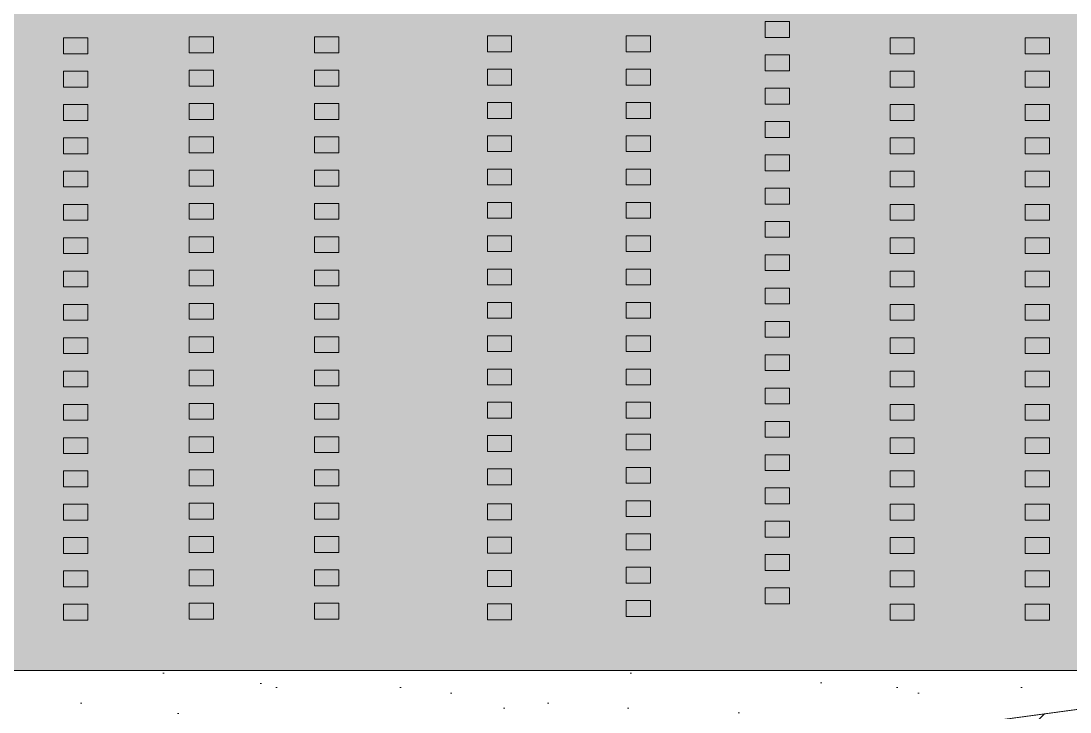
# Model space of a CAD drawing. Header units: millimetres. Extents: x 475616349 to 476941521, y 4620115302 to 4621446928.
# Drawn here: x 476732693 to 476736994, y 4620472671 to 4620475502 of the extents above; entities that cross this region are included whole.
import ezdxf

# ---------------------------------------------------------------- set-up
doc = ezdxf.new("R2010")
doc.units = ezdxf.units.MM
doc.header["$MEASUREMENT"] = 0
for name, color, linetype, lineweight in [('2D Drafting - General_Pen_No__7_Pen_No__250', 7, 'Continuous', 0), ('2D Drafting - General_Pen_No__7_Pen_No__7', 7, 'Continuous', 0), ('New_2D Drafting - General_Pen_No__30_Pen_No__9_Pen_No__9_Pen_No__42', 250, 'Continuous', 0), ('New_2D Drafting - General_Pen_No__30_Pen_No__9_Pen_No__9_Pen_No__7', 7, 'Continuous', 0), ('New_Structural - Bearing_Pen_No__250', 7, 'Continuous', 0)]:
    doc.layers.add(name, color=color, linetype=linetype, lineweight=lineweight)
doc.layers.add('New_2D Drafting - General_Pen_No__30_Pen_No__9_Pen_No__9_Pen_No__254', color=7, linetype='Continuous', lineweight=0, true_color=0xcccccc)

msp = doc.modelspace()

# ---------------------------------------------------------------- hatches: boundary and pattern name
at = {"layer": '2D Drafting - General_Pen_No__7_Pen_No__7', "linetype": 'Continuous', "lineweight": 0}
h = msp.add_hatch(dxfattribs=at)
h.set_pattern_fill('MASONRY_BLOCK', style=0, pattern_type=2)
h.set_pattern_definition([(45, (476577134.07, 4620325125.74), (-127.27922, 127.27922), [])])
h.paths.add_polyline_path([(476747223.408, 4620472841.511), (476747223.408, 4620472284.525), (476738189.088, 4620472284.525), (476721210.131, 4620469985.011), (476715272.145, 4620469985.019), (476715272.146, 4620470542.314), (476720510.154, 4620470541.027), (476721210.132, 4620470540.683), (476738209.815, 4620472841.511)])
at = {"layer": 'New_2D Drafting - General_Pen_No__30_Pen_No__9_Pen_No__9_Pen_No__254', "linetype": 'Continuous', "lineweight": 0, "true_color": 0xcccccc}
h = msp.add_hatch(dxfattribs=at)
h.set_pattern_fill('BRICK___RUNNING_BOND', color=254, style=0, pattern_type=2)
h.set_pattern_definition([(0, (476731109.86, 4620481050.07), (0, 66.64), []), (90, (476731109.86, 4620481050.07), (-244.8, 0), [66.64, -66.64]), (90, (476731232.26, 4620481116.7), (-244.8, 0), [66.64, -66.64])])
h.paths.add_polyline_path([(476721139.846, 4620476040.844), (476721139.846, 4620486040.451), (476738280.212, 4620486040.447), (476738280.212, 4620485580.856), (476738280.219, 4620475470.855), (476738209.815, 4620475470.855), (476738209.815, 4620472841.511), (476738205.261, 4620472840.855), (476721139.846, 4620472840.855)])
h.paths.add_polyline_path([(476724810.212, 4620478540.855), (476724810.212, 4620476940.855), (476726410.212, 4620476940.855), (476726410.212, 4620478540.855)], flags=0)
h.paths.add_polyline_path([(476724810.212, 4620480140.855), (476726410.212, 4620480140.855), (476726410.212, 4620481740.855), (476724810.212, 4620481740.855)], flags=0)
h.paths.add_polyline_path([(476726410.212, 4620483340.854), (476726410.212, 4620484940.855), (476724810.212, 4620484940.855), (476724810.212, 4620483340.854)], flags=0)
h.paths.add_polyline_path([(476728410.07, 4620473740.854), (476728410.07, 4620475340.854), (476730010.07, 4620475340.854), (476730010.07, 4620473740.854)], flags=0)
h.paths.add_polyline_path([(476730010.984, 4620480140.855), (476730010.984, 4620481740.855), (476728410.551, 4620481740.855), (476728410.551, 4620480140.855)], flags=0)
h.paths.add_polyline_path([(476728410.551, 4620476940.855), (476730010.984, 4620476940.855), (476730010.984, 4620478540.855), (476728410.551, 4620478540.855)], flags=0)
h.paths.add_polyline_path([(476730010.551, 4620483340.854), (476728410.551, 4620483340.854), (476728410.551, 4620484940.854), (476730010.551, 4620484940.854)], flags=0)
at = {"layer": 'New_2D Drafting - General_Pen_No__30_Pen_No__9_Pen_No__9_Pen_No__42', "linetype": 'Continuous', "lineweight": 0}
h = msp.add_hatch(dxfattribs=at)
h.set_pattern_fill('CUT_STONE', color=250, style=0, pattern_type=2)
h.set_pattern_definition([(45, (476731109.86, 4620481850.07), (-254.5584, 254.5584), [0, -240, 0, -360]), (110, (476731909.86, 4620481850.07), (338.289, 123.127), [0, -176, 0, -304])])
h.paths.add_polyline_path([(476721210.154, 4620472840.855), (476738205.261, 4620472840.855), (476721210.154, 4620470540.683)])

# ---------------------------------------------------------------- linework, layer by layer
at = {"layer": '2D Drafting - General_Pen_No__7_Pen_No__250', "color": 7, "linetype": 'Continuous', "lineweight": 0, "flags": 128}
msp.add_lwpolyline([(476747223.408, 4620472841.511), (476747223.408, 4620472284.525), (476738189.088, 4620472284.525), (476721210.131, 4620469985.011), (476715272.145, 4620469985.019), (476715272.146, 4620470542.314), (476720510.154, 4620470541.027), (476721210.132, 4620470540.683), (476738209.815, 4620472841.511)], close=True, dxfattribs=at)
at = {"layer": 'New_2D Drafting - General_Pen_No__30_Pen_No__9_Pen_No__9_Pen_No__7', "color": 7, "linetype": 'Continuous', "lineweight": 0, "flags": 128}
for points in [[(476721139.846, 4620476040.844), (476721139.846, 4620486040.451), (476738280.212, 4620486040.447), (476738280.212, 4620485580.856), (476738280.219, 4620475470.855), (476738209.815, 4620475470.855), (476738209.815, 4620472841.511), (476738205.261, 4620472840.855), (476721139.846, 4620472840.855)], [(476721210.154, 4620472840.855), (476738205.261, 4620472840.855), (476721210.154, 4620470540.683)]]:
    msp.add_lwpolyline(points, close=True, dxfattribs=at)
at = {"layer": 'New_Structural - Bearing_Pen_No__250', "color": 7, "linetype": 'Continuous', "lineweight": 0}
for p, q in [((476735744.724, 4620475434.683), (476735744.724, 4620475499.683)), ((476735844.397, 4620475499.683), (476735744.724, 4620475499.683)), ((476735844.397, 4620475434.683), (476735844.397, 4620475499.683)), ((476732867.916, 4620475432.881), (476732967.589, 4620475432.881)), ((476732867.916, 4620475367.881), (476732867.916, 4620475432.881)), ((476732967.589, 4620475367.881), (476732967.589, 4620475432.881)), ((476733382.589, 4620475436.958), (476733482.261, 4620475436.958)), ((476733382.589, 4620475371.958), (476733382.589, 4620475436.958)), ((476733482.261, 4620475371.958), (476733482.261, 4620475436.958)), ((476733897.322, 4620475436.958), (476733996.994, 4620475436.958)), ((476733897.322, 4620475371.958), (476733897.322, 4620475436.958)), ((476733996.994, 4620475371.958), (476733996.994, 4620475436.958)), ((476734605.38, 4620475376.2), (476734605.38, 4620475441.2)), ((476734705.052, 4620475441.2), (476734605.38, 4620475441.2)), ((476734705.052, 4620475376.2), (476734705.052, 4620475441.2)), ((476735175.052, 4620475376.2), (476735175.052, 4620475441.2)), ((476735274.724, 4620475441.2), (476735175.052, 4620475441.2)), ((476735274.724, 4620475376.2), (476735274.724, 4620475441.2)), ((476735844.397, 4620475434.683), (476735744.724, 4620475434.683)), ((476736256.277, 4620475432.881), (476736355.949, 4620475432.881)), ((476736256.277, 4620475367.881), (476736256.277, 4620475432.881)), ((476736355.949, 4620475367.881), (476736355.949, 4620475432.881)), ((476736810.559, 4620475432.881), (476736910.231, 4620475432.881)), ((476736810.559, 4620475367.881), (476736810.559, 4620475432.881)), ((476736910.231, 4620475367.881), (476736910.231, 4620475432.881)), ((476732867.916, 4620475367.881), (476732967.589, 4620475367.881)), ((476733382.589, 4620475371.958), (476733482.261, 4620475371.958)), ((476733897.322, 4620475371.958), (476733996.994, 4620475371.958)), ((476734705.052, 4620475376.2), (476734605.38, 4620475376.2)), ((476735274.724, 4620475376.2), (476735175.052, 4620475376.2)), ((476735744.724, 4620475298.166), (476735744.724, 4620475363.166)), ((476735844.397, 4620475363.166), (476735744.724, 4620475363.166)), ((476735844.397, 4620475298.166), (476735844.397, 4620475363.166)), ((476736256.277, 4620475367.881), (476736355.949, 4620475367.881)), ((476736810.559, 4620475367.881), (476736910.231, 4620475367.881)), ((476732867.916, 4620475296.364), (476732967.589, 4620475296.364)), ((476732867.916, 4620475231.364), (476732867.916, 4620475296.364)), ((476732967.589, 4620475231.364), (476732967.589, 4620475296.364)), ((476733382.589, 4620475300.441), (476733482.261, 4620475300.441)), ((476733382.589, 4620475235.441), (476733382.589, 4620475300.441)), ((476733482.261, 4620475235.441), (476733482.261, 4620475300.441)), ((476733897.322, 4620475300.441), (476733996.994, 4620475300.441)), ((476733897.322, 4620475235.441), (476733897.322, 4620475300.441)), ((476733996.994, 4620475235.441), (476733996.994, 4620475300.441)), ((476734605.38, 4620475239.683), (476734605.38, 4620475304.683)), ((476734705.052, 4620475304.683), (476734605.38, 4620475304.683)), ((476734705.052, 4620475239.683), (476734705.052, 4620475304.683)), ((476735175.052, 4620475239.683), (476735175.052, 4620475304.683)), ((476735274.724, 4620475304.683), (476735175.052, 4620475304.683)), ((476735274.724, 4620475239.683), (476735274.724, 4620475304.683)), ((476735844.397, 4620475298.166), (476735744.724, 4620475298.166)), ((476736256.277, 4620475296.364), (476736355.949, 4620475296.364)), ((476736256.277, 4620475231.364), (476736256.277, 4620475296.364)), ((476736355.949, 4620475231.364), (476736355.949, 4620475296.364)), ((476736810.559, 4620475296.364), (476736910.231, 4620475296.364)), ((476736810.559, 4620475231.364), (476736810.559, 4620475296.364)), ((476736910.231, 4620475231.364), (476736910.231, 4620475296.364)), ((476733382.589, 4620475235.441), (476733482.261, 4620475235.441)), ((476733897.322, 4620475235.441), (476733996.994, 4620475235.441)), ((476734705.052, 4620475239.683), (476734605.38, 4620475239.683)), ((476735274.724, 4620475239.683), (476735175.052, 4620475239.683)), ((476732867.916, 4620475231.364), (476732967.589, 4620475231.364)), ((476735744.724, 4620475161.648), (476735744.724, 4620475226.648)), ((476735844.397, 4620475226.648), (476735744.724, 4620475226.648)), ((476735844.397, 4620475161.648), (476735844.397, 4620475226.648)), ((476736256.277, 4620475231.364), (476736355.949, 4620475231.364)), ((476736810.559, 4620475231.364), (476736910.231, 4620475231.364)), ((476732867.916, 4620475159.846), (476732967.589, 4620475159.846)), ((476732867.916, 4620475094.846), (476732867.916, 4620475159.846)), ((476732967.589, 4620475094.846), (476732967.589, 4620475159.846)), ((476733382.589, 4620475163.924), (476733482.261, 4620475163.924)), ((476733382.589, 4620475098.924), (476733382.589, 4620475163.924)), ((476733482.261, 4620475098.924), (476733482.261, 4620475163.924)), ((476733897.322, 4620475163.924), (476733996.994, 4620475163.924)), ((476733897.322, 4620475098.924), (476733897.322, 4620475163.924)), ((476733996.994, 4620475098.924), (476733996.994, 4620475163.924)), ((476734605.38, 4620475103.166), (476734605.38, 4620475168.166)), ((476734705.052, 4620475168.166), (476734605.38, 4620475168.166)), ((476734705.052, 4620475103.166), (476734705.052, 4620475168.166)), ((476735175.052, 4620475103.166), (476735175.052, 4620475168.166)), ((476735274.724, 4620475168.166), (476735175.052, 4620475168.166)), ((476735274.724, 4620475103.166), (476735274.724, 4620475168.166)), ((476735844.397, 4620475161.648), (476735744.724, 4620475161.648)), ((476736256.277, 4620475159.846), (476736355.949, 4620475159.846)), ((476736256.277, 4620475094.846), (476736256.277, 4620475159.846)), ((476736355.949, 4620475094.846), (476736355.949, 4620475159.846)), ((476736810.559, 4620475159.846), (476736910.231, 4620475159.846)), ((476736810.559, 4620475094.846), (476736810.559, 4620475159.846)), ((476736910.231, 4620475094.846), (476736910.231, 4620475159.846)), ((476734705.052, 4620475103.166), (476734605.38, 4620475103.166)), ((476735274.724, 4620475103.166), (476735175.052, 4620475103.166)), ((476732867.916, 4620475094.846), (476732967.589, 4620475094.846)), ((476733382.589, 4620475098.924), (476733482.261, 4620475098.924)), ((476733897.322, 4620475098.924), (476733996.994, 4620475098.924)), ((476735744.724, 4620475025.131), (476735744.724, 4620475090.131)), ((476735844.397, 4620475090.131), (476735744.724, 4620475090.131)), ((476735844.397, 4620475025.131), (476735844.397, 4620475090.131)), ((476736256.277, 4620475094.846), (476736355.949, 4620475094.846)), ((476736810.559, 4620475094.846), (476736910.231, 4620475094.846)), ((476732867.916, 4620475023.329), (476732967.589, 4620475023.329)), ((476732867.916, 4620474958.329), (476732867.916, 4620475023.329)), ((476732967.589, 4620474958.329), (476732967.589, 4620475023.329)), ((476733382.589, 4620475027.407), (476733482.261, 4620475027.407)), ((476733382.589, 4620474962.407), (476733382.589, 4620475027.407)), ((476733482.261, 4620474962.407), (476733482.261, 4620475027.407)), ((476733897.322, 4620475027.407), (476733996.994, 4620475027.407)), ((476733897.322, 4620474962.407), (476733897.322, 4620475027.407)), ((476733996.994, 4620474962.407), (476733996.994, 4620475027.407)), ((476734605.38, 4620474966.648), (476734605.38, 4620475031.648)), ((476734705.052, 4620475031.648), (476734605.38, 4620475031.648)), ((476734705.052, 4620474966.648), (476734705.052, 4620475031.648)), ((476735175.052, 4620474966.648), (476735175.052, 4620475031.648)), ((476735274.724, 4620475031.648), (476735175.052, 4620475031.648)), ((476735274.724, 4620474966.648), (476735274.724, 4620475031.648)), ((476735844.397, 4620475025.131), (476735744.724, 4620475025.131)), ((476736256.277, 4620475023.329), (476736355.949, 4620475023.329)), ((476736256.277, 4620474958.329), (476736256.277, 4620475023.329)), ((476736355.949, 4620474958.329), (476736355.949, 4620475023.329)), ((476736810.559, 4620475023.329), (476736910.231, 4620475023.329)), ((476736810.559, 4620474958.329), (476736810.559, 4620475023.329)), ((476736910.231, 4620474958.329), (476736910.231, 4620475023.329)), ((476732867.916, 4620474958.329), (476732967.589, 4620474958.329)), ((476733382.589, 4620474962.407), (476733482.261, 4620474962.407)), ((476733897.322, 4620474962.407), (476733996.994, 4620474962.407)), ((476734705.052, 4620474966.648), (476734605.38, 4620474966.648)), ((476735274.724, 4620474966.648), (476735175.052, 4620474966.648)), ((476735744.724, 4620474888.614), (476735744.724, 4620474953.614)), ((476735844.397, 4620474953.614), (476735744.724, 4620474953.614)), ((476735844.397, 4620474888.614), (476735844.397, 4620474953.614)), ((476736256.277, 4620474958.329), (476736355.949, 4620474958.329)), ((476736810.559, 4620474958.329), (476736910.231, 4620474958.329)), ((476733382.589, 4620474890.889), (476733482.261, 4620474890.889)), ((476733382.589, 4620474825.889), (476733382.589, 4620474890.889)), ((476733482.261, 4620474825.889), (476733482.261, 4620474890.889)), ((476733897.322, 4620474890.889), (476733996.994, 4620474890.889)), ((476733897.322, 4620474825.889), (476733897.322, 4620474890.889)), ((476733996.994, 4620474825.889), (476733996.994, 4620474890.889)), ((476734605.38, 4620474830.131), (476734605.38, 4620474895.131)), ((476734705.052, 4620474895.131), (476734605.38, 4620474895.131)), ((476734705.052, 4620474830.131), (476734705.052, 4620474895.131)), ((476735175.052, 4620474830.131), (476735175.052, 4620474895.131)), ((476735274.724, 4620474895.131), (476735175.052, 4620474895.131)), ((476735274.724, 4620474830.131), (476735274.724, 4620474895.131)), ((476735844.397, 4620474888.614), (476735744.724, 4620474888.614)), ((476732867.916, 4620474886.812), (476732967.589, 4620474886.812)), ((476732867.916, 4620474821.812), (476732867.916, 4620474886.812)), ((476732967.589, 4620474821.812), (476732967.589, 4620474886.812)), ((476736256.277, 4620474886.812), (476736355.949, 4620474886.812)), ((476736256.277, 4620474821.812), (476736256.277, 4620474886.812)), ((476736355.949, 4620474821.812), (476736355.949, 4620474886.812)), ((476736810.559, 4620474886.812), (476736910.231, 4620474886.812)), ((476736810.559, 4620474821.812), (476736810.559, 4620474886.812)), ((476736910.231, 4620474821.812), (476736910.231, 4620474886.812)), ((476732867.916, 4620474821.812), (476732967.589, 4620474821.812)), ((476733382.589, 4620474825.889), (476733482.261, 4620474825.889)), ((476733897.322, 4620474825.889), (476733996.994, 4620474825.889)), ((476734705.052, 4620474830.131), (476734605.38, 4620474830.131)), ((476735274.724, 4620474830.131), (476735175.052, 4620474830.131)), ((476735744.724, 4620474752.096), (476735744.724, 4620474817.096)), ((476735844.397, 4620474817.096), (476735744.724, 4620474817.096)), ((476735844.397, 4620474752.096), (476735844.397, 4620474817.096)), ((476736256.277, 4620474821.812), (476736355.949, 4620474821.812)), ((476736810.559, 4620474821.812), (476736910.231, 4620474821.812)), ((476734605.38, 4620474693.614), (476734605.38, 4620474758.614)), ((476734705.052, 4620474758.614), (476734605.38, 4620474758.614)), ((476734705.052, 4620474693.614), (476734705.052, 4620474758.614)), ((476735175.052, 4620474693.614), (476735175.052, 4620474758.614)), ((476735274.724, 4620474758.614), (476735175.052, 4620474758.614)), ((476735274.724, 4620474693.614), (476735274.724, 4620474758.614)), ((476732867.916, 4620474750.294), (476732967.589, 4620474750.294)), ((476732867.916, 4620474685.295), (476732867.916, 4620474750.294)), ((476732967.589, 4620474685.295), (476732967.589, 4620474750.294)), ((476733382.589, 4620474754.372), (476733482.261, 4620474754.372)), ((476733382.589, 4620474689.372), (476733382.589, 4620474754.372)), ((476733482.261, 4620474689.372), (476733482.261, 4620474754.372)), ((476733897.322, 4620474754.372), (476733996.994, 4620474754.372)), ((476733897.322, 4620474689.372), (476733897.322, 4620474754.372)), ((476733996.994, 4620474689.372), (476733996.994, 4620474754.372)), ((476735844.397, 4620474752.096), (476735744.724, 4620474752.096)), ((476736256.277, 4620474750.294), (476736355.949, 4620474750.294)), ((476736256.277, 4620474685.295), (476736256.277, 4620474750.294)), ((476736355.949, 4620474685.295), (476736355.949, 4620474750.294)), ((476736810.559, 4620474750.294), (476736910.231, 4620474750.294)), ((476736810.559, 4620474685.295), (476736810.559, 4620474750.294)), ((476736910.231, 4620474685.295), (476736910.231, 4620474750.294)), ((476732867.916, 4620474685.295), (476732967.589, 4620474685.295)), ((476733382.589, 4620474689.372), (476733482.261, 4620474689.372)), ((476733897.322, 4620474689.372), (476733996.994, 4620474689.372)), ((476734705.052, 4620474693.614), (476734605.38, 4620474693.614)), ((476735274.724, 4620474693.614), (476735175.052, 4620474693.614)), ((476735744.724, 4620474615.579), (476735744.724, 4620474680.579)), ((476735844.397, 4620474680.579), (476735744.724, 4620474680.579)), ((476735844.397, 4620474615.579), (476735844.397, 4620474680.579)), ((476736256.277, 4620474685.295), (476736355.949, 4620474685.295)), ((476736810.559, 4620474685.295), (476736910.231, 4620474685.295)), ((476732867.916, 4620474613.777), (476732967.589, 4620474613.777)), ((476732867.916, 4620474548.777), (476732867.916, 4620474613.777)), ((476732967.589, 4620474548.777), (476732967.589, 4620474613.777)), ((476733382.589, 4620474617.855), (476733482.261, 4620474617.855)), ((476733382.589, 4620474552.855), (476733382.589, 4620474617.855)), ((476733482.261, 4620474552.855), (476733482.261, 4620474617.855)), ((476733897.322, 4620474617.855), (476733996.994, 4620474617.855)), ((476733897.322, 4620474552.855), (476733897.322, 4620474617.855)), ((476733996.994, 4620474552.855), (476733996.994, 4620474617.855)), ((476734605.38, 4620474557.096), (476734605.38, 4620474622.096)), ((476734705.052, 4620474622.096), (476734605.38, 4620474622.096)), ((476734705.052, 4620474557.096), (476734705.052, 4620474622.096)), ((476735175.052, 4620474557.096), (476735175.052, 4620474622.096)), ((476735274.724, 4620474622.096), (476735175.052, 4620474622.096)), ((476735274.724, 4620474557.096), (476735274.724, 4620474622.096)), ((476735844.397, 4620474615.579), (476735744.724, 4620474615.579)), ((476736256.277, 4620474613.777), (476736355.949, 4620474613.777)), ((476736256.277, 4620474548.777), (476736256.277, 4620474613.777)), ((476736355.949, 4620474548.777), (476736355.949, 4620474613.777)), ((476736810.559, 4620474613.777), (476736910.231, 4620474613.777)), ((476736810.559, 4620474548.777), (476736810.559, 4620474613.777)), ((476736910.231, 4620474548.777), (476736910.231, 4620474613.777)), ((476732867.916, 4620474548.777), (476732967.589, 4620474548.777)), ((476733382.589, 4620474552.855), (476733482.261, 4620474552.855)), ((476733897.322, 4620474552.855), (476733996.994, 4620474552.855)), ((476734705.052, 4620474557.096), (476734605.38, 4620474557.096)), ((476735274.724, 4620474557.096), (476735175.052, 4620474557.096)), ((476735744.724, 4620474479.062), (476735744.724, 4620474544.062)), ((476735844.397, 4620474544.062), (476735744.724, 4620474544.062)), ((476735844.397, 4620474479.062), (476735844.397, 4620474544.062)), ((476736256.277, 4620474548.777), (476736355.949, 4620474548.777)), ((476736810.559, 4620474548.777), (476736910.231, 4620474548.777)), ((476732867.916, 4620474477.26), (476732967.589, 4620474477.26)), ((476732867.916, 4620474412.26), (476732867.916, 4620474477.26)), ((476732967.589, 4620474412.26), (476732967.589, 4620474477.26)), ((476733382.589, 4620474481.337), (476733482.261, 4620474481.337)), ((476733382.589, 4620474416.337), (476733382.589, 4620474481.337)), ((476733482.261, 4620474416.337), (476733482.261, 4620474481.337)), ((476733897.322, 4620474481.337), (476733996.994, 4620474481.337)), ((476733897.322, 4620474416.337), (476733897.322, 4620474481.337)), ((476733996.994, 4620474416.337), (476733996.994, 4620474481.337)), ((476734605.38, 4620474420.579), (476734605.38, 4620474485.579)), ((476734705.052, 4620474485.579), (476734605.38, 4620474485.579)), ((476734705.052, 4620474420.579), (476734705.052, 4620474485.579)), ((476735175.052, 4620474420.579), (476735175.052, 4620474485.579)), ((476735274.724, 4620474485.579), (476735175.052, 4620474485.579)), ((476735274.724, 4620474420.579), (476735274.724, 4620474485.579)), ((476735844.397, 4620474479.062), (476735744.724, 4620474479.062)), ((476736256.277, 4620474477.26), (476736355.949, 4620474477.26)), ((476736256.277, 4620474412.26), (476736256.277, 4620474477.26)), ((476736355.949, 4620474412.26), (476736355.949, 4620474477.26)), ((476736810.559, 4620474477.26), (476736910.231, 4620474477.26)), ((476736810.559, 4620474412.26), (476736810.559, 4620474477.26)), ((476736910.231, 4620474412.26), (476736910.231, 4620474477.26)), ((476733382.589, 4620474416.337), (476733482.261, 4620474416.337)), ((476733897.322, 4620474416.337), (476733996.994, 4620474416.337)), ((476734705.052, 4620474420.579), (476734605.38, 4620474420.579)), ((476735274.724, 4620474420.579), (476735175.052, 4620474420.579)), ((476732867.916, 4620474412.26), (476732967.589, 4620474412.26)), ((476735744.724, 4620474342.545), (476735744.724, 4620474407.545)), ((476735844.397, 4620474407.545), (476735744.724, 4620474407.545)), ((476735844.397, 4620474342.545), (476735844.397, 4620474407.545)), ((476736256.277, 4620474412.26), (476736355.949, 4620474412.26)), ((476736810.559, 4620474412.26), (476736910.231, 4620474412.26)), ((476732867.916, 4620474340.743), (476732967.589, 4620474340.743)), ((476732867.916, 4620474275.743), (476732867.916, 4620474340.743)), ((476732967.589, 4620474275.743), (476732967.589, 4620474340.743)), ((476733382.589, 4620474344.82), (476733482.261, 4620474344.82)), ((476733382.589, 4620474279.82), (476733382.589, 4620474344.82)), ((476733482.261, 4620474279.82), (476733482.261, 4620474344.82)), ((476733897.322, 4620474344.82), (476733996.994, 4620474344.82)), ((476733897.322, 4620474279.82), (476733897.322, 4620474344.82)), ((476733996.994, 4620474279.82), (476733996.994, 4620474344.82)), ((476734605.38, 4620474284.062), (476734605.38, 4620474349.062)), ((476734705.052, 4620474349.062), (476734605.38, 4620474349.062)), ((476734705.052, 4620474284.062), (476734705.052, 4620474349.062)), ((476735175.052, 4620474284.062), (476735175.052, 4620474349.062)), ((476735274.724, 4620474349.062), (476735175.052, 4620474349.062)), ((476735274.724, 4620474284.062), (476735274.724, 4620474349.062)), ((476735844.397, 4620474342.545), (476735744.724, 4620474342.545)), ((476736256.277, 4620474340.743), (476736355.949, 4620474340.743)), ((476736256.277, 4620474275.743), (476736256.277, 4620474340.743)), ((476736355.949, 4620474275.743), (476736355.949, 4620474340.743)), ((476736810.559, 4620474340.743), (476736910.231, 4620474340.743)), ((476736810.559, 4620474275.743), (476736810.559, 4620474340.743)), ((476736910.231, 4620474275.743), (476736910.231, 4620474340.743)), ((476732867.916, 4620474275.743), (476732967.589, 4620474275.743)), ((476733382.589, 4620474279.82), (476733482.261, 4620474279.82)), ((476733897.322, 4620474279.82), (476733996.994, 4620474279.82)), ((476734705.052, 4620474284.062), (476734605.38, 4620474284.062)), ((476735274.724, 4620474284.062), (476735175.052, 4620474284.062)), ((476735744.724, 4620474206.027), (476735744.724, 4620474271.027)), ((476735844.397, 4620474271.027), (476735744.724, 4620474271.027)), ((476735844.397, 4620474206.027), (476735844.397, 4620474271.027)), ((476736256.277, 4620474275.743), (476736355.949, 4620474275.743)), ((476736810.559, 4620474275.743), (476736910.231, 4620474275.743)), ((476732867.916, 4620474204.225), (476732967.589, 4620474204.225)), ((476732867.916, 4620474139.225), (476732867.916, 4620474204.225)), ((476732967.589, 4620474139.225), (476732967.589, 4620474204.225)), ((476733382.589, 4620474208.303), (476733482.261, 4620474208.303)), ((476733382.589, 4620474143.303), (476733382.589, 4620474208.303)), ((476733482.261, 4620474143.303), (476733482.261, 4620474208.303)), ((476733897.322, 4620474208.303), (476733996.994, 4620474208.303)), ((476733897.322, 4620474143.303), (476733897.322, 4620474208.303)), ((476733996.994, 4620474143.303), (476733996.994, 4620474208.303)), ((476734605.38, 4620474147.545), (476734605.38, 4620474212.545)), ((476734705.052, 4620474212.545), (476734605.38, 4620474212.545)), ((476734705.052, 4620474147.545), (476734705.052, 4620474212.545)), ((476735175.052, 4620474147.545), (476735175.052, 4620474212.545)), ((476735274.724, 4620474212.545), (476735175.052, 4620474212.545)), ((476735274.724, 4620474147.545), (476735274.724, 4620474212.545)), ((476735844.397, 4620474206.027), (476735744.724, 4620474206.027)), ((476736256.277, 4620474204.225), (476736355.949, 4620474204.225)), ((476736256.277, 4620474139.225), (476736256.277, 4620474204.225)), ((476736355.949, 4620474139.225), (476736355.949, 4620474204.225)), ((476736810.559, 4620474204.225), (476736910.231, 4620474204.225)), ((476736810.559, 4620474139.225), (476736810.559, 4620474204.225)), ((476736910.231, 4620474139.225), (476736910.231, 4620474204.225)), ((476732867.916, 4620474139.225), (476732967.589, 4620474139.225)), ((476733382.589, 4620474143.303), (476733482.261, 4620474143.303)), ((476733897.322, 4620474143.303), (476733996.994, 4620474143.303)), ((476734705.052, 4620474147.545), (476734605.38, 4620474147.545)), ((476735274.724, 4620474147.545), (476735175.052, 4620474147.545)), ((476735744.724, 4620474069.51), (476735744.724, 4620474134.51)), ((476735844.397, 4620474134.51), (476735744.724, 4620474134.51)), ((476735844.397, 4620474069.51), (476735844.397, 4620474134.51)), ((476736256.277, 4620474139.225), (476736355.949, 4620474139.225)), ((476736810.559, 4620474139.225), (476736910.231, 4620474139.225)), ((476733382.589, 4620474071.786), (476733482.261, 4620474071.786)), ((476733382.589, 4620474006.786), (476733382.589, 4620474071.786)), ((476733482.261, 4620474006.786), (476733482.261, 4620474071.786)), ((476733897.322, 4620474071.786), (476733996.994, 4620474071.786)), ((476733897.322, 4620474006.786), (476733897.322, 4620474071.786)), ((476733996.994, 4620474006.786), (476733996.994, 4620474071.786)), ((476734605.38, 4620474011.027), (476734605.38, 4620474076.027)), ((476734705.052, 4620474076.027), (476734605.38, 4620474076.027)), ((476734705.052, 4620474011.027), (476734705.052, 4620474076.027)), ((476735175.052, 4620474011.027), (476735175.052, 4620474076.027)), ((476735274.724, 4620474076.027), (476735175.052, 4620474076.027)), ((476735274.724, 4620474011.027), (476735274.724, 4620474076.027)), ((476732867.916, 4620474067.708), (476732967.589, 4620474067.708)), ((476732867.916, 4620474002.708), (476732867.916, 4620474067.708)), ((476732967.589, 4620474002.708), (476732967.589, 4620474067.708)), ((476735844.397, 4620474069.51), (476735744.724, 4620474069.51)), ((476736256.277, 4620474067.708), (476736355.949, 4620474067.708)), ((476736256.277, 4620474002.708), (476736256.277, 4620474067.708)), ((476736355.949, 4620474002.708), (476736355.949, 4620474067.708)), ((476736810.559, 4620474067.708), (476736910.231, 4620474067.708)), ((476736810.559, 4620474002.708), (476736810.559, 4620474067.708)), ((476736910.231, 4620474002.708), (476736910.231, 4620474067.708)), ((476732867.916, 4620474002.708), (476732967.589, 4620474002.708)), ((476733382.589, 4620474006.786), (476733482.261, 4620474006.786)), ((476733897.322, 4620474006.786), (476733996.994, 4620474006.786)), ((476734705.052, 4620474011.027), (476734605.38, 4620474011.027)), ((476735274.724, 4620474011.027), (476735175.052, 4620474011.027)), ((476735744.724, 4620473932.993), (476735744.724, 4620473997.993)), ((476735844.397, 4620473997.993), (476735744.724, 4620473997.993)), ((476735844.397, 4620473932.993), (476735844.397, 4620473997.993)), ((476736256.277, 4620474002.708), (476736355.949, 4620474002.708)), ((476736810.559, 4620474002.708), (476736910.231, 4620474002.708)), ((476732867.916, 4620473931.191), (476732967.589, 4620473931.191)), ((476732867.916, 4620473866.191), (476732867.916, 4620473931.191)), ((476732967.589, 4620473866.191), (476732967.589, 4620473931.191)), ((476733382.589, 4620473935.268), (476733482.261, 4620473935.268)), ((476733382.589, 4620473870.268), (476733382.589, 4620473935.268)), ((476733482.261, 4620473870.268), (476733482.261, 4620473935.268)), ((476733897.322, 4620473935.268), (476733996.994, 4620473935.268)), ((476733897.322, 4620473870.268), (476733897.322, 4620473935.268)), ((476733996.994, 4620473870.268), (476733996.994, 4620473935.268)), ((476734605.38, 4620473874.51), (476734605.38, 4620473939.51)), ((476734705.052, 4620473939.51), (476734605.38, 4620473939.51)), ((476734705.052, 4620473874.51), (476734705.052, 4620473939.51)), ((476735175.052, 4620473874.51), (476735175.052, 4620473939.51)), ((476735274.724, 4620473939.51), (476735175.052, 4620473939.51)), ((476735274.724, 4620473874.51), (476735274.724, 4620473939.51)), ((476735844.397, 4620473932.993), (476735744.724, 4620473932.993)), ((476736256.277, 4620473931.191), (476736355.949, 4620473931.191)), ((476736256.277, 4620473866.191), (476736256.277, 4620473931.191)), ((476736355.949, 4620473866.191), (476736355.949, 4620473931.191)), ((476736810.559, 4620473931.191), (476736910.231, 4620473931.191)), ((476736810.559, 4620473866.191), (476736810.559, 4620473931.191)), ((476736910.231, 4620473866.191), (476736910.231, 4620473931.191)), ((476732867.916, 4620473866.191), (476732967.589, 4620473866.191)), ((476733382.589, 4620473870.268), (476733482.261, 4620473870.268)), ((476733897.322, 4620473870.268), (476733996.994, 4620473870.268)), ((476734705.052, 4620473874.51), (476734605.38, 4620473874.51)), ((476735274.724, 4620473874.51), (476735175.052, 4620473874.51)), ((476735744.724, 4620473796.476), (476735744.724, 4620473861.476)), ((476735844.397, 4620473861.476), (476735744.724, 4620473861.476)), ((476735844.397, 4620473796.476), (476735844.397, 4620473861.476)), ((476736256.277, 4620473866.191), (476736355.949, 4620473866.191)), ((476736810.559, 4620473866.191), (476736910.231, 4620473866.191)), ((476732867.916, 4620473794.674), (476732967.589, 4620473794.674)), ((476732867.916, 4620473729.674), (476732867.916, 4620473794.674)), ((476732967.589, 4620473729.674), (476732967.589, 4620473794.674)), ((476733382.589, 4620473798.751), (476733482.261, 4620473798.751)), ((476733382.589, 4620473733.751), (476733382.589, 4620473798.751)), ((476733482.261, 4620473733.751), (476733482.261, 4620473798.751)), ((476733897.322, 4620473798.751), (476733996.994, 4620473798.751)), ((476733897.322, 4620473733.751), (476733897.322, 4620473798.751)), ((476733996.994, 4620473733.751), (476733996.994, 4620473798.751)), ((476734605.38, 4620473737.993), (476734605.38, 4620473802.993)), ((476734705.052, 4620473802.993), (476734605.38, 4620473802.993)), ((476734705.052, 4620473737.993), (476734705.052, 4620473802.993)), ((476735175.052, 4620473744.51), (476735175.052, 4620473809.51)), ((476735274.724, 4620473809.51), (476735175.052, 4620473809.51)), ((476735274.724, 4620473744.51), (476735274.724, 4620473809.51)), ((476735844.397, 4620473796.476), (476735744.724, 4620473796.476)), ((476736256.277, 4620473794.674), (476736355.949, 4620473794.674)), ((476736256.277, 4620473729.674), (476736256.277, 4620473794.674)), ((476736355.949, 4620473729.674), (476736355.949, 4620473794.674)), ((476736810.559, 4620473794.674), (476736910.231, 4620473794.674)), ((476736810.559, 4620473729.674), (476736810.559, 4620473794.674)), ((476736910.231, 4620473729.674), (476736910.231, 4620473794.674)), ((476732867.916, 4620473729.674), (476732967.589, 4620473729.674)), ((476733382.589, 4620473733.751), (476733482.261, 4620473733.751)), ((476733897.322, 4620473733.751), (476733996.994, 4620473733.751)), ((476734705.052, 4620473737.993), (476734605.38, 4620473737.993)), ((476735274.724, 4620473744.51), (476735175.052, 4620473744.51)), ((476736256.277, 4620473729.674), (476736355.949, 4620473729.674)), ((476736810.559, 4620473729.674), (476736910.231, 4620473729.674)), ((476735744.724, 4620473659.958), (476735744.724, 4620473724.958)), ((476735844.397, 4620473724.958), (476735744.724, 4620473724.958)), ((476735844.397, 4620473659.958), (476735844.397, 4620473724.958)), ((476732867.916, 4620473658.156), (476732967.589, 4620473658.156)), ((476732867.916, 4620473593.156), (476732867.916, 4620473658.156)), ((476732967.589, 4620473593.156), (476732967.589, 4620473658.156)), ((476733382.589, 4620473662.234), (476733482.261, 4620473662.234)), ((476733382.589, 4620473597.234), (476733382.589, 4620473662.234)), ((476733482.261, 4620473597.234), (476733482.261, 4620473662.234)), ((476733897.322, 4620473662.234), (476733996.994, 4620473662.234)), ((476733897.322, 4620473597.234), (476733897.322, 4620473662.234)), ((476733996.994, 4620473597.234), (476733996.994, 4620473662.234)), ((476734605.38, 4620473601.476), (476734605.38, 4620473666.476)), ((476734705.052, 4620473666.476), (476734605.38, 4620473666.476)), ((476734705.052, 4620473601.476), (476734705.052, 4620473666.476)), ((476735175.052, 4620473607.993), (476735175.052, 4620473672.993)), ((476735274.724, 4620473672.993), (476735175.052, 4620473672.993)), ((476735274.724, 4620473607.993), (476735274.724, 4620473672.993)), ((476735844.397, 4620473659.958), (476735744.724, 4620473659.958)), ((476736256.277, 4620473658.156), (476736355.949, 4620473658.156)), ((476736256.277, 4620473593.156), (476736256.277, 4620473658.156)), ((476736355.949, 4620473593.156), (476736355.949, 4620473658.156)), ((476736810.559, 4620473658.156), (476736910.231, 4620473658.156)), ((476736810.559, 4620473593.156), (476736810.559, 4620473658.156)), ((476736910.231, 4620473593.156), (476736910.231, 4620473658.156)), ((476733382.589, 4620473597.234), (476733482.261, 4620473597.234)), ((476733897.322, 4620473597.234), (476733996.994, 4620473597.234)), ((476734705.052, 4620473601.476), (476734605.38, 4620473601.476)), ((476735274.724, 4620473607.993), (476735175.052, 4620473607.993)), ((476732867.916, 4620473593.156), (476732967.589, 4620473593.156)), ((476735744.724, 4620473523.441), (476735744.724, 4620473588.441)), ((476735844.397, 4620473588.441), (476735744.724, 4620473588.441)), ((476735844.397, 4620473523.441), (476735844.397, 4620473588.441)), ((476736256.277, 4620473593.156), (476736355.949, 4620473593.156)), ((476736810.559, 4620473593.156), (476736910.231, 4620473593.156)), ((476732867.916, 4620473521.639), (476732967.589, 4620473521.639)), ((476732867.916, 4620473456.639), (476732867.916, 4620473521.639)), ((476732967.589, 4620473456.639), (476732967.589, 4620473521.639)), ((476733382.589, 4620473525.717), (476733482.261, 4620473525.717)), ((476733382.589, 4620473460.717), (476733382.589, 4620473525.717)), ((476733482.261, 4620473460.717), (476733482.261, 4620473525.717)), ((476733897.322, 4620473525.717), (476733996.994, 4620473525.717)), ((476733897.322, 4620473460.717), (476733897.322, 4620473525.717)), ((476733996.994, 4620473460.717), (476733996.994, 4620473525.717)), ((476734605.38, 4620473458.441), (476734605.38, 4620473523.441)), ((476734705.052, 4620473523.441), (476734605.38, 4620473523.441)), ((476734705.052, 4620473458.441), (476734705.052, 4620473523.441)), ((476735175.052, 4620473471.476), (476735175.052, 4620473536.476)), ((476735274.724, 4620473536.476), (476735175.052, 4620473536.476)), ((476735274.724, 4620473471.476), (476735274.724, 4620473536.476)), ((476735844.397, 4620473523.441), (476735744.724, 4620473523.441)), ((476736256.277, 4620473521.639), (476736355.949, 4620473521.639)), ((476736256.277, 4620473456.639), (476736256.277, 4620473521.639)), ((476736355.949, 4620473456.639), (476736355.949, 4620473521.639)), ((476736810.559, 4620473521.639), (476736910.231, 4620473521.639)), ((476736810.559, 4620473456.639), (476736810.559, 4620473521.639)), ((476736910.231, 4620473456.639), (476736910.231, 4620473521.639)), ((476735274.724, 4620473471.476), (476735175.052, 4620473471.476)), ((476732867.916, 4620473456.639), (476732967.589, 4620473456.639)), ((476733382.589, 4620473460.717), (476733482.261, 4620473460.717)), ((476733897.322, 4620473460.717), (476733996.994, 4620473460.717)), ((476734705.052, 4620473458.441), (476734605.38, 4620473458.441)), ((476735744.724, 4620473386.924), (476735744.724, 4620473451.924)), ((476735844.397, 4620473451.924), (476735744.724, 4620473451.924)), ((476735844.397, 4620473386.924), (476735844.397, 4620473451.924)), ((476736256.277, 4620473456.639), (476736355.949, 4620473456.639)), ((476736810.559, 4620473456.639), (476736910.231, 4620473456.639)), ((476732867.916, 4620473385.122), (476732967.589, 4620473385.122)), ((476732867.916, 4620473320.122), (476732867.916, 4620473385.122)), ((476732967.589, 4620473320.122), (476732967.589, 4620473385.122)), ((476733382.589, 4620473389.199), (476733482.261, 4620473389.199)), ((476733382.589, 4620473324.199), (476733382.589, 4620473389.199)), ((476733482.261, 4620473324.199), (476733482.261, 4620473389.199)), ((476733897.322, 4620473389.199), (476733996.994, 4620473389.199)), ((476733897.322, 4620473324.199), (476733897.322, 4620473389.199)), ((476733996.994, 4620473324.199), (476733996.994, 4620473389.199)), ((476734605.38, 4620473321.924), (476734605.38, 4620473386.924)), ((476734705.052, 4620473386.924), (476734605.38, 4620473386.924)), ((476734705.052, 4620473321.924), (476734705.052, 4620473386.924)), ((476735175.052, 4620473334.958), (476735175.052, 4620473399.958)), ((476735274.724, 4620473399.958), (476735175.052, 4620473399.958)), ((476735274.724, 4620473334.958), (476735274.724, 4620473399.958)), ((476735844.397, 4620473386.924), (476735744.724, 4620473386.924)), ((476736256.277, 4620473385.122), (476736355.949, 4620473385.122)), ((476736256.277, 4620473320.122), (476736256.277, 4620473385.122)), ((476736355.949, 4620473320.122), (476736355.949, 4620473385.122)), ((476736810.559, 4620473385.122), (476736910.231, 4620473385.122)), ((476736810.559, 4620473320.122), (476736810.559, 4620473385.122)), ((476736910.231, 4620473320.122), (476736910.231, 4620473385.122)), ((476732867.916, 4620473320.122), (476732967.589, 4620473320.122)), ((476733382.589, 4620473324.199), (476733482.261, 4620473324.199)), ((476733897.322, 4620473324.199), (476733996.994, 4620473324.199)), ((476734705.052, 4620473321.924), (476734605.38, 4620473321.924)), ((476735274.724, 4620473334.958), (476735175.052, 4620473334.958)), ((476735744.724, 4620473250.406), (476735744.724, 4620473315.406)), ((476735844.397, 4620473315.406), (476735744.724, 4620473315.406)), ((476735844.397, 4620473250.406), (476735844.397, 4620473315.406)), ((476736256.277, 4620473320.122), (476736355.949, 4620473320.122)), ((476736810.559, 4620473320.122), (476736910.231, 4620473320.122)), ((476735175.052, 4620473198.441), (476735175.052, 4620473263.441)), ((476735274.724, 4620473263.441), (476735175.052, 4620473263.441)), ((476735274.724, 4620473198.441), (476735274.724, 4620473263.441)), ((476732867.916, 4620473248.604), (476732967.589, 4620473248.604)), ((476732867.916, 4620473183.604), (476732867.916, 4620473248.604)), ((476732967.589, 4620473183.604), (476732967.589, 4620473248.604)), ((476733382.589, 4620473252.682), (476733482.261, 4620473252.682)), ((476733382.589, 4620473187.682), (476733382.589, 4620473252.682)), ((476733482.261, 4620473187.682), (476733482.261, 4620473252.682)), ((476733897.322, 4620473252.682), (476733996.994, 4620473252.682)), ((476733897.322, 4620473187.682), (476733897.322, 4620473252.682)), ((476733996.994, 4620473187.682), (476733996.994, 4620473252.682)), ((476734605.38, 4620473185.406), (476734605.38, 4620473250.406)), ((476734705.052, 4620473250.406), (476734605.38, 4620473250.406)), ((476734705.052, 4620473185.406), (476734705.052, 4620473250.406)), ((476735844.397, 4620473250.406), (476735744.724, 4620473250.406)), ((476736256.277, 4620473248.604), (476736355.949, 4620473248.604)), ((476736256.277, 4620473183.604), (476736256.277, 4620473248.604)), ((476736355.949, 4620473183.604), (476736355.949, 4620473248.604)), ((476736810.559, 4620473248.604), (476736910.231, 4620473248.604)), ((476736810.559, 4620473183.604), (476736810.559, 4620473248.604)), ((476736910.231, 4620473183.604), (476736910.231, 4620473248.604)), ((476732867.916, 4620473183.604), (476732967.589, 4620473183.604)), ((476733382.589, 4620473187.682), (476733482.261, 4620473187.682)), ((476733897.322, 4620473187.682), (476733996.994, 4620473187.682)), ((476734705.052, 4620473185.406), (476734605.38, 4620473185.406)), ((476735274.724, 4620473198.441), (476735175.052, 4620473198.441)), ((476735744.724, 4620473113.889), (476735744.724, 4620473178.889)), ((476735844.397, 4620473178.889), (476735744.724, 4620473178.889)), ((476735844.397, 4620473113.889), (476735844.397, 4620473178.889)), ((476736256.277, 4620473183.604), (476736355.949, 4620473183.604)), ((476736810.559, 4620473183.604), (476736910.231, 4620473183.604)), ((476735175.052, 4620473061.924), (476735175.052, 4620473126.924)), ((476735274.724, 4620473126.924), (476735175.052, 4620473126.924)), ((476735274.724, 4620473061.924), (476735274.724, 4620473126.924)), ((476732867.916, 4620473112.087), (476732967.589, 4620473112.087)), ((476732867.916, 4620473047.087), (476732867.916, 4620473112.087)), ((476732967.589, 4620473047.087), (476732967.589, 4620473112.087)), ((476733382.589, 4620473116.165), (476733482.261, 4620473116.165)), ((476733382.589, 4620473051.165), (476733382.589, 4620473116.165)), ((476733482.261, 4620473051.165), (476733482.261, 4620473116.165)), ((476733897.322, 4620473116.165), (476733996.994, 4620473116.165)), ((476733897.322, 4620473051.165), (476733897.322, 4620473116.165)), ((476733996.994, 4620473051.165), (476733996.994, 4620473116.165)), ((476734605.38, 4620473048.889), (476734605.38, 4620473113.889)), ((476734705.052, 4620473113.889), (476734605.38, 4620473113.889)), ((476734705.052, 4620473048.889), (476734705.052, 4620473113.889)), ((476735844.397, 4620473113.889), (476735744.724, 4620473113.889)), ((476736256.277, 4620473112.087), (476736355.949, 4620473112.087)), ((476736256.277, 4620473047.087), (476736256.277, 4620473112.087)), ((476736355.949, 4620473047.087), (476736355.949, 4620473112.087)), ((476736810.559, 4620473112.087), (476736910.231, 4620473112.087)), ((476736810.559, 4620473047.087), (476736810.559, 4620473112.087)), ((476736910.231, 4620473047.087), (476736910.231, 4620473112.087)), ((476732867.916, 4620473047.087), (476732967.589, 4620473047.087)), ((476733382.589, 4620473051.165), (476733482.261, 4620473051.165)), ((476733897.322, 4620473051.165), (476733996.994, 4620473051.165)), ((476734705.052, 4620473048.889), (476734605.38, 4620473048.889)), ((476735274.724, 4620473061.924), (476735175.052, 4620473061.924)), ((476736256.277, 4620473047.087), (476736355.949, 4620473047.087)), ((476736810.559, 4620473047.087), (476736910.231, 4620473047.087))]:
    msp.add_line(p, q, dxfattribs=at)

doc.saveas('drawing.dxf')
